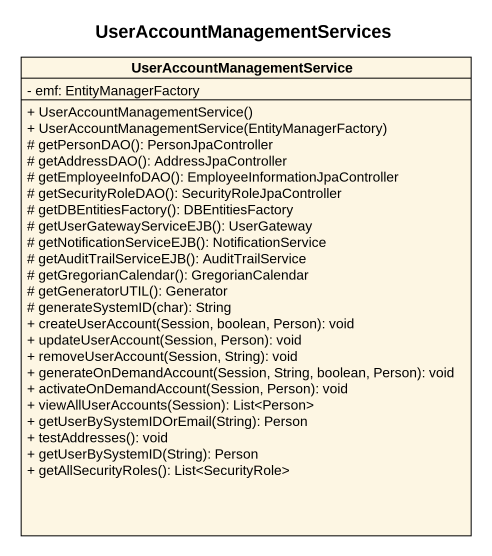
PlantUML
@startuml
title UserAccountManagementServices
hide circle
hide empty members
skinparam classAttributeIconSize 0
class UserAccountManagementService {
  - emf: EntityManagerFactory
  + UserAccountManagementService()
  + UserAccountManagementService(EntityManagerFactory)
  # getPersonDAO(): PersonJpaController
  # getAddressDAO(): AddressJpaController
  # getEmployeeInfoDAO(): EmployeeInformationJpaController
  # getSecurityRoleDAO(): SecurityRoleJpaController
  # getDBEntitiesFactory(): DBEntitiesFactory
  # getUserGatewayServiceEJB(): UserGateway
  # getNotificationServiceEJB(): NotificationService
  # getAuditTrailServiceEJB(): AuditTrailService
  # getGregorianCalendar(): GregorianCalendar
  # getGeneratorUTIL(): Generator
  # generateSystemID(char): String
  + createUserAccount(Session, boolean, Person): void
  + updateUserAccount(Session, Person): void
  + removeUserAccount(Session, String): void
  + generateOnDemandAccount(Session, String, boolean, Person): void
  + activateOnDemandAccount(Session, Person): void
  + viewAllUserAccounts(Session): List<Person>
  + getUserBySystemIDOrEmail(String): Person
  + testAddresses(): void
  + getUserBySystemID(String): Person
  + getAllSecurityRoles(): List<SecurityRole>
}
@enduml
